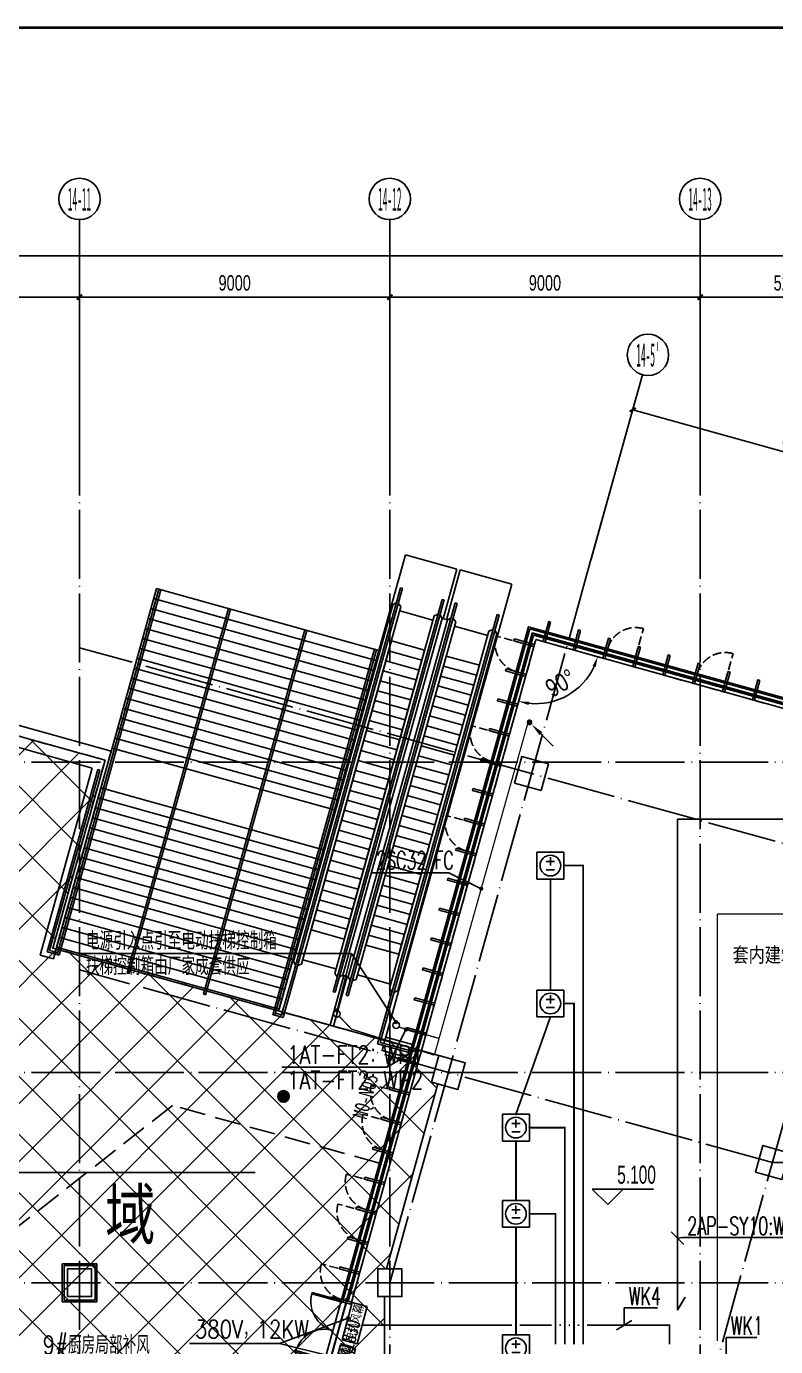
# Model space of a CAD drawing. Extents: x -233336 to 840473, y -28113 to 330904.
# Drawn here: x 84859 to 106590, y 112949 to 151238 of the extents above; entities that cross this region are included whole.
import ezdxf
from ezdxf.enums import TextEntityAlignment as Align
from ezdxf.xclip import XClip

# ---------------------------------------------------------------- set-up
doc = ezdxf.new("R2010")
doc.units = 0
doc.header["$LTSCALE"] = 1000
doc.header["$XCLIPFRAME"] = 2
for name, pattern in [('104-14# 核心筒$0$DOTE', [2.42, 2, -0.2, 0.02, -0.2]), ('14#楼幕墙$0$DASH', [0.35, 0.25, -0.1]), ('DASH', [0.35, 0.25, -0.1]), ('X-104 14#平面$0$$0$DASH', [0.35, 0.25, -0.1]), ('X-104 14#平面$0$109 3#平面$0$DASH', [0.35, 0.25, -0.1]), ('X-104 14#平面$0$DOTE', [2.42, 2, -0.2, 0.02, -0.2])]:
    doc.linetypes.add(name, pattern=pattern)
doc.layers.get('0').update_dxf_attribs({"linetype": 'CONTINUOUS'})
doc.layers.get('Defpoints').update_dxf_attribs({"linetype": 'CONTINUOUS'})
for name, color, linetype in [('104-14# 核心筒$0$01-标注_轴线坐标', 8, 'CONTINUOUS'), ('104-14# 核心筒$0$A_AXIS-轴线', 8, '104-14# 核心筒$0$DOTE'), ('104-14# 核心筒$0$A_STR-砼柱', 8, 'CONTINUOUS'), ('104-14# 核心筒$0$AXIS_TEXT', 7, 'CONTINUOUS'), ('14#楼幕墙$0$02-TEXT_门窗', 9, 'CONTINUOUS'), ('14#楼幕墙$0$A-C_玻璃幕墙', 8, 'CONTINUOUS'), ('14#楼幕墙$0$A-C_窗', 8, 'CONTINUOUS'), ('14#楼幕墙$0$A-C_门', 8, 'CONTINUOUS'), ('AXIS_TEXT', 7, 'CONTINUOUS'), ('CABLETRAY_DIM', 80, 'CONTINUOUS'), ('DIM-动力', 80, 'CONTINUOUS'), ('DIM-插座', 80, 'CONTINUOUS'), ('EQUIP-动力', 80, 'CONTINUOUS'), ('LWIRE', 80, 'CONTINUOUS'), ('WIRE-动力', 50, 'CONTINUOUS'), ('WIRE-动力控制', 160, 'DASH'), ('WIRE-插座', 160, 'CONTINUOUS'), ('X-104 14#平面$0$01-标注_尺寸', 8, 'CONTINUOUS'), ('X-104 14#平面$0$01-标注_标高', 8, 'CONTINUOUS'), ('X-104 14#平面$0$02-TEXT_标注', 9, 'CONTINUOUS'), ('X-104 14#平面$0$02-TEXT_门窗', 9, 'CONTINUOUS'), ('X-104 14#平面$0$A-C_玻璃幕墙', 8, 'CONTINUOUS'), ('X-104 14#平面$0$A-C_门', 8, 'CONTINUOUS'), ('X-104 14#平面$0$A-E_栏杆', 8, 'CONTINUOUS'), ('X-104 14#平面$0$A-E_楼梯', 8, 'CONTINUOUS'), ('X-104 14#平面$0$A-E_电梯', 8, 'CONTINUOUS'), ('X-104 14#平面$0$A-O_分水线', 8, 'CONTINUOUS'), ('X-104 14#平面$0$A-O_屋面', 8, 'CONTINUOUS'), ('X-104 14#平面$0$A-SUR_吊顶', 8, 'CONTINUOUS'), ('X-104 14#平面$0$A-TECH_结构', 8, 'CONTINUOUS'), ('X-104 14#平面$0$A_AXIS-轴线', 8, 'X-104 14#平面$0$DOTE'), ('内审意见修改', 2, 'CONTINUOUS')]:
    doc.layers.add(name, color=color, linetype=linetype)
doc.layers.add('X-104 14#平面$0$000套内', color=8, linetype='CONTINUOUS', lineweight=30)
doc.layers.add('X-104 14#平面$0$04-不打印_辅助线', color=8, linetype='CONTINUOUS', plot=False)
doc.layers.add('X-104 14#平面$0$降板', color=8, linetype='CONTINUOUS', plot=False)
doc.styles.add('104-14# 核心筒$0$_TCH_AXIS', font='STXIHEI.TTF', dxfattribs={"width": 0.8})
doc.styles.add('104-14# 核心筒$0$_TCH_DIM_T3', font='ros.shx', dxfattribs={"width": 0.705882, "bigfont": 'jd.shx'})
doc.styles.add('14#楼幕墙$0$_TCH_WINDOW', font='STXIHEI.TTF', dxfattribs={"width": 0.75})
doc.styles.add('_TEL_DIM', font='ROMANS2', dxfattribs={"width": 0.8, "height": 3.5, "bigfont": 'HZDF2'})
doc.styles.add('COMPLEX', font='COMPLEX')
doc.styles.get("Standard").update_dxf_attribs({"font": 'GBENOR', "bigfont": 'GBCBIG'})
doc.styles.add('X-104 14#平面$0$_TCH_DIM', font='ros.shx', dxfattribs={"width": 0.8, "bigfont": 'jd.shx'})
doc.styles.add('X-104 14#平面$0$_TCH_DIM_T3', font='ros.shx', dxfattribs={"width": 0.8, "bigfont": 'jd.shx'})
doc.styles.add('X-104 14#平面$0$_TCH_WINDOW', font='STXIHEI.TTF', dxfattribs={"width": 0.75, "height": 3.5})
doc.styles.add('X-104 14#平面$0$Standard', font='STXIHEI.TTF', dxfattribs={"width": 0.8})
doc.dimstyles.new('104-14# 核心筒$0$_TCH_ARCH&&150', dxfattribs={"dimtxt": 446.25, "dimasz": 150, "dimexe": 375, "dimexo": 450, "dimgap": 189.375, "dimtad": 1, "dimdec": 0, "dimzin": 0, "dimdsep": 46, "dimtxsty": '104-14# 核心筒$0$_TCH_DIM_T3', "dimblk": '104-14# 核心筒$0$_ArchTick', "dimcen": 0.09, "dimclrt": 7, "dimazin": 2, "dimtfac": 1, "dimtdec": 0, "dimtix": 1, "dimtmove": 2, "dimatfit": 3, "dimfxl": 0, "dimtolj": 1, "dimtzin": 0, "dimarcsym": 0})
doc.dimstyles.new('X-104 14#平面$0$_TCH_ARROW&&150', dxfattribs={"dimtxt": 525, "dimasz": 300, "dimexe": 375, "dimexo": 450, "dimgap": 150, "dimtad": 1, "dimdec": 0, "dimzin": 0, "dimdsep": 46, "dimtxsty": 'X-104 14#平面$0$_TCH_DIM_T3', "dimcen": 0.09, "dimclrt": 7, "dimazin": 2, "dimtfac": 1, "dimtdec": 0, "dimtix": 1, "dimtmove": 2, "dimatfit": 3, "dimfxl": 0, "dimtolj": 1, "dimtzin": 0, "dimarcsym": 0})

# ---------------------------------------------------------------- blocks, each defined once
blk = doc.blocks.new('$equip$00001816')
for p, q in [((0.75, 0.6), (-0.75, 0.6)), ((-0.75, 0.6), (-0.75, 0)), ((0.75, 0), (0.75, 0.6)), ((-0.75, 0), (0.75, 0))]:
    blk.add_line(p, q)
for p in [(0, 0.6), (-0.75, 0.3), (0, 0), (0.75, 0.3)]:
    blk.add_point(p)
at = {"color": 7, "style": '_TEL_DIM'}
blk.add_attdef('$TEXT$', text='', height=0.4, dxfattribs=at).set_placement((0, 0.3), align=Align.MIDDLE_CENTER)
at = {"color": 7, "style": '_TEL_DIM', "flags": 1}
blk.add_attdef('A', text='', height=0.00002, dxfattribs=at).set_placement((0, 0), align=Align.MIDDLE_CENTER)
blk = doc.blocks.new('图框-A1+1-4')
at = {"const_width": 0.5}
blk.add_lwpolyline([(976, 584), (25, 584), (25, 10), (976, 10)], close=True, dxfattribs=at)
blk = doc.blocks.new('14#楼幕墙$0$A$C103B1A8E')
blk.add_lwpolyline([(0, 0), (60, 0), (60, 600), (0, 600)], close=True)
blk = doc.blocks.new('14#楼幕墙$0$A$C09283E46')
for p, rotation in [((61486, 43427), 161.95189736491), ((60418, 42987), 251.9518973648937), ((62342, 43149), 161.95189736491), ((63198, 42870), 161.95189736491), ((64053, 42591), 161.95189736491), ((60139, 42131), 251.9518973648937), ((64909, 42312), 161.95189736491), ((65765, 42033), 161.95189736491), ((66621, 41754), 161.95189736491), ((67476, 41476), 161.95189736491), ((59860, 41275), 251.9518973648937), ((59581, 40420), 251.9518973648937), ((59302, 39564), 251.9518973648937), ((59024, 38708), 251.9518973648937), ((58745, 37853), 251.9518973648937), ((58466, 36997), 251.9518973648937), ((58187, 36141), 251.9518973648937), ((57908, 35285), 251.9518973648937), ((57629, 34430), 251.9518973648937), ((57351, 33574), 251.9518973648937), ((57072, 32718), 251.9518973648937), ((56793, 31862), 251.9518973648937), ((56514, 31007), 251.9518973648937), ((56235, 30151), 251.9518973648937), ((55956, 29295), 251.9518973648937), ((55678, 28440), 251.9518973648937), ((55399, 27584), 251.9518973648937), ((55120, 26728), 251.9518973648937), ((54841, 25872), 251.9518973648937), ((54562, 25017), 251.9518973648937), ((54283, 24161), 251.9518973648937)]:
    blk.add_blockref('14#楼幕墙$0$A$C103B1A8E', p, dxfattribs=dict(rotation=rotation))
blk = doc.blocks.new('14#楼幕墙$0$A$C2CD63A88')
at = {"linetype": '14#楼幕墙$0$DASH'}
blk.add_lwpolyline([(0, 670), (0, -170)], dxfattribs=at)
blk.add_arc((0, 670), 840, 270, 0, dxfattribs=at)
blk = doc.blocks.new('14#楼幕墙$0$$DorLib2D$00000002')
for p, q in [((-0.5, 0), (-0.5, 0.4875)), ((-0.475, 0.4875), (-0.5, 0.4875)), ((-0.475, 0), (-0.475, 0.4875)), ((0.475, 0), (0.475, 0.4875)), ((0.475, 0.4875), (0.5, 0.4875)), ((0.5, 0), (0.5, 0.4875)), ((-0.5, 0), (-0.475, 0)), ((0.5, 0), (0.475, 0))]:
    blk.add_line(p, q)
at = {"lineweight": 13}
for centre, start, end in [((-0.4875, 0), 0, 88.53072), ((0.4875, 0), 91.46928, 180)]:
    blk.add_arc(centre, 0.4875, start, end, dxfattribs=at)
blk = doc.blocks.new('14#楼幕墙')
at = {"layer": '14#楼幕墙$0$A-C_玻璃幕墙'}
for p, q in [((99427, 133825), (92631, 109400)), ((99462, 133763), (94047, 114303)), ((120742, 127895), (99427, 133825)), ((120687, 127858), (99462, 133763)), ((99566, 133579), (94192, 114262)), ((99636, 133456), (94288, 114236)), ((120524, 127748), (99566, 133579)), ((120415, 127674), (99636, 133456))]:
    blk.add_line(p, q, dxfattribs=at)
at = {"layer": '14#楼幕墙$0$A-C_玻璃幕墙', "rotation": 2.499999999999448}
blk.add_blockref('14#楼幕墙$0$A$C09283E46', (40532, 87891), dxfattribs=at)
at = {"layer": '14#楼幕墙$0$A-C_窗'}
for p, rotation in [((102708, 133608), 164.4518973650737), ((98649, 133512), 254.4518973650889), ((105309, 132884), 164.4518973650737), ((97926, 130911), 254.4518973650889), ((97202, 128310), 254.4518973650889), ((95031, 120506), 254.4518973650889), ((94789, 119639), 254.4518973650889), ((94302, 117906), 254.4518973650889), ((94061, 117039), 254.4518973650889), ((93579, 115305), 254.4518973650889)]:
    blk.add_blockref('14#楼幕墙$0$A$C2CD63A88', p, dxfattribs=dict(at, rotation=rotation))
at = {"layer": '14#楼幕墙$0$A-C_门'}
ref = blk.add_blockref('14#楼幕墙$0$$DorLib2D$00000002', (93750, 113420), dxfattribs=dict(at, xscale=-1800, yscale=1800, zscale=100, rotation=74.45189736486257))
ref.add_attrib('A', 'WM1830', (94217, 112394), dxfattribs={"layer": '14#楼幕墙$0$02-TEXT_门窗', "height": 428.1, "rotation": 74.4519, "style": '14#楼幕墙$0$_TCH_WINDOW', "width": 0.75})
blk = doc.blocks.new('_FZHK')
blk.add_lwpolyline([(-0.5, -0.5), (0.5, -0.5), (0.5, 0.5), (-0.5, 0.5)], close=True)
blk = doc.blocks.new('_AXISO')
blk.add_circle((0, 0), 0.5)
at = {"layer": 'AXIS_TEXT', "style": 'COMPLEX', "width": 1.041667}
blk.add_attdef('A', text='', height=0.56, dxfattribs=at).set_placement((-0.25, -0.28), (0.25, -0.28), align=Align.FIT)
blk = doc.blocks.new('104-14# 核心筒$0$_ArchTick')
at = {"color": 0, "linetype": 'ByBlock', "const_width": 0.4}
blk.add_lwpolyline([(-0.5, -0.5), (0.5, 0.5)], dxfattribs=at)
blk = doc.blocks.new('*D325')
at = {"layer": '104-14# 核心筒$0$01-标注_轴线坐标', "color": 0, "lineweight": -2}
for p, q in [((-6010, 140084), (-6010, 144959)), ((120742, 140084), (120742, 144959)), ((-6010, 144584), (120742, 144584))]:
    blk.add_line(p, q, dxfattribs=at)
at = {"layer": 'Defpoints', "color": 0}
for p in [(120742, 144584), (-6010, 139634), (120742, 139634)]:
    blk.add_point(p, dxfattribs=at)
at = {"layer": '104-14# 核心筒$0$01-标注_轴线坐标', "color": 0, "lineweight": -2, "xscale": 150, "yscale": 150, "zscale": 150, "rotation": 180}
blk.add_blockref('104-14# 核心筒$0$_ArchTick', (-6010, 144584), dxfattribs=at)
at = {"layer": '104-14# 核心筒$0$01-标注_轴线坐标', "color": 0, "lineweight": -2, "xscale": 150, "yscale": 150, "zscale": 150}
blk.add_blockref('104-14# 核心筒$0$_ArchTick', (120742, 144584), dxfattribs=at)
at = {"layer": '104-14# 核心筒$0$01-标注_轴线坐标', "color": 7, "insert": (57366, 144996), "char_height": 446.2, "attachment_point": 5, "style": '104-14# 核心筒$0$_TCH_DIM_T3'}
blk.add_mtext('\\A1;126752', dxfattribs=at)
blk = doc.blocks.new('*D336')
at = {"layer": '104-14# 核心筒$0$01-标注_轴线坐标', "color": 0, "lineweight": -2}
for p, q in [((77400, 140084), (77400, 143759)), ((86400, 140084), (86400, 143759)), ((77400, 143384), (86400, 143384))]:
    blk.add_line(p, q, dxfattribs=at)
at = {"layer": 'Defpoints', "color": 0}
for p in [(86400, 143384), (77400, 139634), (86400, 139634)]:
    blk.add_point(p, dxfattribs=at)
at = {"layer": '104-14# 核心筒$0$01-标注_轴线坐标', "color": 0, "lineweight": -2, "xscale": 150, "yscale": 150, "zscale": 150, "rotation": 180}
blk.add_blockref('104-14# 核心筒$0$_ArchTick', (77400, 143384), dxfattribs=at)
at = {"layer": '104-14# 核心筒$0$01-标注_轴线坐标', "color": 0, "lineweight": -2, "xscale": 150, "yscale": 150, "zscale": 150}
blk.add_blockref('104-14# 核心筒$0$_ArchTick', (86400, 143384), dxfattribs=at)
at = {"layer": '104-14# 核心筒$0$01-标注_轴线坐标', "color": 7, "insert": (81900, 143796), "char_height": 446.2, "attachment_point": 5, "style": '104-14# 核心筒$0$_TCH_DIM_T3'}
blk.add_mtext('\\A1;9000', dxfattribs=at)
blk = doc.blocks.new('*D337')
at = {"layer": '104-14# 核心筒$0$01-标注_轴线坐标', "color": 0, "lineweight": -2}
for p, q in [((86400, 140084), (86400, 143759)), ((95400, 140084), (95400, 143759)), ((86400, 143384), (95400, 143384))]:
    blk.add_line(p, q, dxfattribs=at)
at = {"layer": 'Defpoints', "color": 0}
for p in [(95400, 143384), (86400, 139634), (95400, 139634)]:
    blk.add_point(p, dxfattribs=at)
at = {"layer": '104-14# 核心筒$0$01-标注_轴线坐标', "color": 0, "lineweight": -2, "xscale": 150, "yscale": 150, "zscale": 150, "rotation": 180}
blk.add_blockref('104-14# 核心筒$0$_ArchTick', (86400, 143384), dxfattribs=at)
at = {"layer": '104-14# 核心筒$0$01-标注_轴线坐标', "color": 0, "lineweight": -2, "xscale": 150, "yscale": 150, "zscale": 150}
blk.add_blockref('104-14# 核心筒$0$_ArchTick', (95400, 143384), dxfattribs=at)
at = {"layer": '104-14# 核心筒$0$01-标注_轴线坐标', "color": 7, "insert": (90900, 143796), "char_height": 446.2, "attachment_point": 5, "style": '104-14# 核心筒$0$_TCH_DIM_T3'}
blk.add_mtext('\\A1;9000', dxfattribs=at)
blk = doc.blocks.new('*D338')
at = {"layer": '104-14# 核心筒$0$01-标注_轴线坐标', "color": 0, "lineweight": -2}
for p, q in [((95400, 140084), (95400, 143759)), ((104400, 140084), (104400, 143759)), ((95400, 143384), (104400, 143384))]:
    blk.add_line(p, q, dxfattribs=at)
at = {"layer": 'Defpoints', "color": 0}
for p in [(104400, 143384), (95400, 139634), (104400, 139634)]:
    blk.add_point(p, dxfattribs=at)
at = {"layer": '104-14# 核心筒$0$01-标注_轴线坐标', "color": 0, "lineweight": -2, "xscale": 150, "yscale": 150, "zscale": 150, "rotation": 180}
blk.add_blockref('104-14# 核心筒$0$_ArchTick', (95400, 143384), dxfattribs=at)
at = {"layer": '104-14# 核心筒$0$01-标注_轴线坐标', "color": 0, "lineweight": -2, "xscale": 150, "yscale": 150, "zscale": 150}
blk.add_blockref('104-14# 核心筒$0$_ArchTick', (104400, 143384), dxfattribs=at)
at = {"layer": '104-14# 核心筒$0$01-标注_轴线坐标', "color": 7, "insert": (99900, 143796), "char_height": 446.2, "attachment_point": 5, "style": '104-14# 核心筒$0$_TCH_DIM_T3'}
blk.add_mtext('\\A1;9000', dxfattribs=at)
blk = doc.blocks.new('*D339')
at = {"layer": '104-14# 核心筒$0$01-标注_轴线坐标', "color": 0, "lineweight": -2}
for p, q in [((104400, 140084), (104400, 143759)), ((109600, 140084), (109600, 143759)), ((104400, 143384), (109600, 143384))]:
    blk.add_line(p, q, dxfattribs=at)
at = {"layer": 'Defpoints', "color": 0}
for p in [(109600, 143384), (104400, 139634), (109600, 139634)]:
    blk.add_point(p, dxfattribs=at)
at = {"layer": '104-14# 核心筒$0$01-标注_轴线坐标', "color": 0, "lineweight": -2, "xscale": 150, "yscale": 150, "zscale": 150, "rotation": 180}
blk.add_blockref('104-14# 核心筒$0$_ArchTick', (104400, 143384), dxfattribs=at)
at = {"layer": '104-14# 核心筒$0$01-标注_轴线坐标', "color": 0, "lineweight": -2, "xscale": 150, "yscale": 150, "zscale": 150}
blk.add_blockref('104-14# 核心筒$0$_ArchTick', (109600, 143384), dxfattribs=at)
at = {"layer": '104-14# 核心筒$0$01-标注_轴线坐标', "color": 7, "insert": (107000, 143796), "char_height": 446.2, "attachment_point": 5, "style": '104-14# 核心筒$0$_TCH_DIM_T3'}
blk.add_mtext('\\A1;5200', dxfattribs=at)
blk = doc.blocks.new('*D363')
at = {"layer": '104-14# 核心筒$0$01-标注_轴线坐标', "color": 0, "lineweight": -2}
for p, q in [((101239, 135785), (102545, 140481)), ((102445, 140120), (111844, 137505)), ((110638, 133169), (111944, 137866))]:
    blk.add_line(p, q, dxfattribs=at)
at = {"layer": 'Defpoints', "color": 0}
for p in [(111844, 137505), (101118, 135351), (110517, 132736)]:
    blk.add_point(p, dxfattribs=at)
at = {"layer": '104-14# 核心筒$0$01-标注_轴线坐标', "color": 0, "lineweight": -2, "xscale": 150, "yscale": 150, "zscale": 150}
for p, rotation in [((102445, 140120), 164.451897364515), ((111844, 137505), 344.451897364515)]:
    blk.add_blockref('104-14# 核心筒$0$_ArchTick', p, dxfattribs=dict(at, rotation=rotation))
at = {"layer": '104-14# 核心筒$0$01-标注_轴线坐标', "color": 7, "insert": (107255, 139210), "char_height": 446.2, "attachment_point": 5, "rotation": 344.4519, "style": '104-14# 核心筒$0$_TCH_DIM_T3'}
blk.add_mtext('\\A1;9756', dxfattribs=at)
blk = doc.blocks.new('X-104 14#平面$0$ydl')
h = blk.add_hatch()
h.set_pattern_fill('ANSI31', color=8, scale=30, angle=45)
h.set_pattern_definition([(90, (0, 0), (-47.625, 1e-14), [])])
edge = h.paths.add_edge_path()
edge.add_arc((0, 0), 138, 0, 360)
for radius in [168, 138]:
    blk.add_circle((0, 0), radius)
at = {"layer": 'X-104 14#平面$0$04-不打印_辅助线'}
for p, q in [((-168, 0), (168, 0)), ((0, 168), (0, -168))]:
    blk.add_line(p, q, dxfattribs=at)
blk = doc.blocks.new('X-104 14#平面$0$d3d3d3')
blk.add_circle((-23584, 31106), 50)
at = {"layer": 'X-104 14#平面$0$A-O_分水线'}
blk.add_blockref('X-104 14#平面$0$ydl', (-23584, 31106), dxfattribs=at)
blk = doc.blocks.new('X-104 14#平面$0$$DorLib2D$00000002')
for p, q in [((-0.5, 0), (-0.5, 0.4875)), ((-0.475, 0.4875), (-0.5, 0.4875)), ((-0.475, 0), (-0.475, 0.4875)), ((0.475, 0), (0.475, 0.4875)), ((0.475, 0.4875), (0.5, 0.4875)), ((0.5, 0), (0.5, 0.4875)), ((-0.5, 0), (-0.475, 0)), ((0.5, 0), (0.475, 0))]:
    blk.add_line(p, q)
at = {"lineweight": 13}
for centre, start, end in [((-0.4875, 0), 0, 88.53072), ((0.4875, 0), 91.46928, 180)]:
    blk.add_arc(centre, 0.4875, start, end, dxfattribs=at)
blk = doc.blocks.new('*D212')
at = {"layer": 'Defpoints', "color": 0}
for p in [(99636, 133456), (100206, 133297), (99477, 132885), (100100, 131652)]:
    blk.add_point(p, dxfattribs=at)
at = {"layer": 'X-104 14#平面$0$01-标注_尺寸', "color": 0, "lineweight": -2}
for p, q in [((100640, 133176), (101791, 132856)), ((99356, 132451), (99036, 131300))]:
    blk.add_line(p, q, dxfattribs=at)
blk.add_arc((99636, 133456), 1862, 263.6908, 335.213, dxfattribs=at)
at = {"layer": 'X-104 14#平面$0$01-标注_尺寸', "color": 0}
for points in [[(101280, 132692), (101373, 132658), (101430, 132956)], [(99421, 131555), (99440, 131653), (99136, 131661)]]:
    blk.add_solid(points, dxfattribs=at)
at = {"layer": 'X-104 14#平面$0$01-标注_尺寸', "color": 7, "insert": (100348, 132193), "char_height": 525, "attachment_point": 5, "rotation": 29.4519, "style": 'X-104 14#平面$0$_TCH_DIM_T3'}
blk.add_mtext('\\A1;90%%d', dxfattribs=at)
blk = doc.blocks.new('$equip$00001344')
for p, q in [((0.65, 0.65), (-0.65, 0.65)), ((-0.65, 0.65), (-0.65, -0.65)), ((0.65, -0.65), (0.65, 0.65)), ((-0.2, 0.2), (0.2, 0.2)), ((0, 0), (0, 0.4)), ((-0.2, -0.2), (0.2, -0.2)), ((-0.65, -0.65), (0.65, -0.65))]:
    blk.add_line(p, q)
blk.add_circle((0, 0), 0.5)
for p in [(0, 0.65), (-0.65, 0), (0.65, 0), (0, -0.65)]:
    blk.add_point(p)
at = {"flags": 9}
blk.add_attdef('A', (0, 0), '', height=0.00002, dxfattribs=at)
blk = doc.blocks.new('$TelecSys$00000081')
for p, q in [((0.104, 0.104), (0.104, 0.104)), ((-1.15, -1.15), (-0.55, -0.55)), ((-0.104, -0.104), (-0.104, -0.104))]:
    blk.add_line(p, q)
at = {"const_width": 0.142}
blk.add_lwpolyline([(0.071, 0, 1), (-0.071, 0, 1)], format="xyb", close=True, dxfattribs=at)
blk.add_solid([(-0.62, -0.48), (-0.48, -0.62), (-0.1, -0.1)])
at = {"width": 0.8, "flags": 9}
blk.add_attdef('A', (0, 0), '', height=0.00002, rotation=180, dxfattribs=at)
blk = doc.blocks.new('104-14# 核心筒')
at = {"layer": '104-14# 核心筒$0$01-标注_轴线坐标'}
for p, q in [((86400, 139633.6), (86400, 145633.6)), ((95400, 139633.6), (95400, 145633.6)), ((104400, 139633.6), (104400, 145633.6)), ((101118.5, 135353.2), (102726.8, 141133.7))]:
    blk.add_line(p, q, dxfattribs=at)
blk.add_circle((102887.6, 141711.7), 600, dxfattribs=at)
at = {"layer": '104-14# 核心筒$0$A_AXIS-轴线'}
for p, q in [((86400, 139633.6), (86400, 80554.9)), ((95400, 139633.6), (95400, 80554.9)), ((104400, 139633.6), (104400, 80554.9)), ((95400, 114800), (101117.9, 135351.1)), ((115900, 125010.4), (86400, 133218.1)), ((104400, 110750), (110517.1, 132736)), ((-9370.1, 129900), (120259.9, 129900)), ((106496.4, 118284.9), (86400, 123876.3)), ((-9370.1, 120900), (120259.9, 120900)), ((106496.4, 118284.9), (120259.9, 118284.9)), ((-9370.1, 114800), (120259.9, 114800))]:
    blk.add_line(p, q, dxfattribs=at)
at = {"layer": '104-14# 核心筒$0$01-标注_轴线坐标'}
ref = blk.add_blockref('_AXISO', (86400, 146233.6), dxfattribs=dict(at, xscale=1200, yscale=1200, zscale=1200))
ref.add_attrib('A', '14-11', dxfattribs={"layer": '104-14# 核心筒$0$AXIS_TEXT', "height": 678.82, "style": '104-14# 核心筒$0$_TCH_AXIS', "width": 0.366464}).set_placement((86060.6, 145894.2), (86739.4, 145894.2), align=Align.FIT)
ref = blk.add_blockref('_AXISO', (95400, 146233.6), dxfattribs=dict(at, xscale=1200, yscale=1200, zscale=1200))
ref.add_attrib('A', '14-12', dxfattribs={"layer": '104-14# 核心筒$0$AXIS_TEXT', "height": 678.82, "style": '104-14# 核心筒$0$_TCH_AXIS', "width": 0.366464}).set_placement((95060.6, 145894.2), (95739.4, 145894.2), align=Align.FIT)
ref = blk.add_blockref('_AXISO', (104400, 146233.6), dxfattribs=dict(at, xscale=1200, yscale=1200, zscale=1200))
ref.add_attrib('A', '14-13', dxfattribs={"layer": '104-14# 核心筒$0$AXIS_TEXT', "height": 678.82, "style": '104-14# 核心筒$0$_TCH_AXIS', "width": 0.366464}).set_placement((104060.6, 145894.2), (104739.4, 145894.2), align=Align.FIT)
at = {"layer": '104-14# 核心筒$0$A_STR-砼柱', "xscale": 799.9999999999911, "yscale": 799.9999999999911, "zscale": 799.9999999999911, "rotation": 344.4518973650904}
for p in [(99509.6, 129570.7), (97097.2, 120900), (106496.4, 118284.9)]:
    blk.add_blockref('_FZHK', p, dxfattribs=at)
at = {"layer": '104-14# 核心筒$0$A_STR-砼柱', "xscale": 700, "yscale": 800, "zscale": 800}
for p in [(86400, 114800), (95400, 114800)]:
    blk.add_blockref('_FZHK', p, dxfattribs=at)
at = {"layer": '104-14# 核心筒$0$01-标注_轴线坐标', "color": 7, "style": '104-14# 核心筒$0$_TCH_AXIS', "width": 0.425981}
blk.add_text("14-5'", height=678.82, dxfattribs=at).set_placement((102548.2, 141372.3), (103227, 141372.3), align=Align.FIT)
at = {"layer": '104-14# 核心筒$0$01-标注_轴线坐标'}
for p1, p2, distance, text, picture, middle in [((-6009.8, 139633.6), (120741.8, 139633.6), 4950, '126752', '*D325', (57366, 144996.1)), ((77400, 139633.6), (86400, 139633.6), 3750, '9000', '*D336', (81900, 143796.1)), ((86400, 139633.6), (95400, 139633.6), 3750, '9000', '*D337', (90900, 143796.1)), ((95400, 139633.6), (104400, 139633.6), 3750, '9000', '*D338', (99900, 143796.1)), ((104400, 139633.6), (109600, 139633.6), 3750, '5200', '*D339', (107000, 143796.1)), ((101117.9, 135351.1), (110517.1, 132736), 4950, '9756', '*D363', (107254.9, 139209.8))]:
    dim = blk.add_aligned_dim(p1=p1, p2=p2, distance=distance, text=text, dimstyle='104-14# 核心筒$0$_TCH_ARCH&&150', dxfattribs=at)
    dim.commit()
    dim.dimension.update_dxf_attribs({"geometry": picture, "text_midpoint": middle})
blk = doc.blocks.new('X-104 14#平面')
at = {"layer": 'X-104 14#平面$0$降板'}
h = blk.add_hatch(dxfattribs=at)
h.set_pattern_fill('ANSI37', color=256, scale=750)
h.set_pattern_definition([(45, (0, 0), (-841.899, 841.899), []), (135, (0, 0), (-841.899, -841.899), [])])
h.paths.add_polyline_path([(95250, 109400), (95250, 114400), (95050, 114400), (95050, 115200), (95303.7, 115200), (96797.3, 120568.3), (96604.6, 120621.9), (96819.1, 121392.6), (85624.2, 124507.3), (87140.3, 129956.4), (83582.3, 130946.3), (66456.4, 115400), (609.3, 115400), (8.3, 112572.3), (4215, 111678.1), (1409.8, 98484.1), (6940.3, 97308.6), (8660.2, 105400), (8599.7, 105400), (8599.7, 106200), (14200, 106200), (14200, 110600), (86750, 110600), (86750, 109400)])
at = {"layer": 'X-104 14#平面$0$000套内'}
blk.add_lwpolyline([(115950, 101100), (117513.1, 101081.9), (120578.2, 127784.4), (99531.2, 133640.3), (92084.5, 106875.7), (95700, 103260.2), (95700, 110500), (98900, 110500), (98900, 110500), (110900, 110500), (110900, 111900), (115950, 111900)], close=True, dxfattribs=at)
at = {"layer": 'X-104 14#平面$0$01-标注_标高'}
for p, q in [((101720.4, 117066), (101270.4, 117516)), ((101270.4, 117516), (103047.1, 117516)), ((101720.4, 117066), (102170.4, 117516))]:
    blk.add_line(p, q, dxfattribs=at)
at = {"layer": 'X-104 14#平面$0$04-不打印_辅助线'}
blk.add_lwpolyline([(95250, 109400), (95250, 114400), (95050, 114400), (95050, 115200), (95303.7, 115200), (96797.3, 120568.3), (96604.6, 120621.9), (96819.1, 121392.6), (85624.2, 124507.3), (87140.3, 129956.4), (83582.3, 130946.3), (66456.4, 115400), (609.3, 115400), (8.3, 112572.3), (4215, 111678.1), (1409.8, 98484.1), (6940.3, 97308.6), (8660.2, 105400), (8599.7, 105400), (8599.7, 106200), (14200, 106200), (14200, 110600), (86750, 110600), (86750, 109400)], close=True, dxfattribs=at)
at = {"layer": 'X-104 14#平面$0$A-C_玻璃幕墙'}
for points in [[(109062.3, 84667.9), (119297.3, 99814.5), (117562.9, 100200.5), (120741.8, 127894.6), (99426.9, 133825), (92631.2, 109400), (86987.2, 109400), (86987.2, 110600), (8392.2, 110600), (5688.7, 97881.2), (-2733.6, 99671.4), (-6009.8, 84258.3), (40178.1, 86274.9), (39845.1, 84183.6), (83845.6, 86452.5)], [(85900, 115350), (86900, 115350), (86900, 114250), (85900, 114250)], [(85950, 115300), (86850, 115300), (86850, 114300), (85950, 114300)]]:
    blk.add_lwpolyline(points, close=True, dxfattribs=at)
at = {"layer": 'X-104 14#平面$0$A-E_栏杆'}
for p, q in [((88696.3, 134914.7), (85747.8, 124317.2)), ((88754.1, 134898.6), (85805.6, 124301.1)), ((88754.1, 134898.6), (88696.3, 134914.7)), ((90719.5, 134351.8), (87779, 123783.2)), ((90777.3, 134335.7), (87836.8, 123767.1)), ((90777.3, 134335.7), (90719.5, 134351.8)), ((92935.3, 133735.3), (89994.8, 123166.7)), ((92993.1, 133719.2), (90052.6, 123150.6)), ((92993.1, 133719.2), (92935.3, 133735.3)), ((92009.9, 122574.9), (94958.5, 133172.4)), ((92067.8, 122558.8), (95016.3, 133156.3)), ((94958.5, 133172.4), (95016.3, 133156.3)), ((85458.8, 124397.6), (86929.3, 129682.9)), ((85532.7, 124439.3), (86987.1, 129666.8)), ((86929.3, 129682.9), (86987.1, 129666.8)), ((85763.9, 124375), (85532.7, 124439.3)), ((85747.8, 124317.2), (85458.8, 124397.6)), ((85747.8, 124317.2), (85763.9, 124375)), ((85805.6, 124301.1), (85747.8, 124317.2)), ((87836.8, 123767.1), (87779, 123783.2)), ((92262.1, 122567), (92543.8, 123579.5)), ((92303.8, 122493.2), (92601.6, 123563.5)), ((92543.8, 123579.5), (92601.6, 123563.5)), ((90052.6, 123150.6), (89994.8, 123166.7)), ((92009.9, 122574.9), (92067.8, 122558.8)), ((92083.8, 122616.6), (92067.8, 122558.8)), ((92067.8, 122558.8), (92303.8, 122493.2)), ((92083.8, 122616.6), (92262.1, 122567)), ((95045.7, 121730.3), (95343.5, 122800.6)), ((95119.6, 121772), (95401.3, 122784.5)), ((95343.5, 122800.6), (95401.3, 122784.5)), ((96004.9, 121525.7), (95119.6, 121772)), ((95988.8, 121467.9), (95045.7, 121730.3)), ((95988.8, 121467.9), (96004.9, 121525.7))]:
    blk.add_line(p, q, dxfattribs=at)
at = {"layer": 'X-104 14#平面$0$A-E_楼梯'}
for p, q in [((95856.7, 135915.5), (92175.3, 122684)), ((97348, 135500.5), (95856.7, 135915.5)), ((97348, 135500.5), (96946.6, 134057.8)), ((97444.3, 135473.7), (97042.9, 134031)), ((98935.7, 135058.8), (97444.3, 135473.7)), ((92543.8, 123579.5), (95709.7, 134958.3)), ((95767.5, 134942.2), (92601.6, 123563.5)), ((95254.3, 121827.4), (98935.7, 135058.8)), ((95709.7, 134958.3), (95767.5, 134942.2)), ((92604.6, 124119), (95483.2, 134465)), ((92837.1, 124040.5), (95722.8, 134412.1)), ((93755.8, 123242.3), (96921.7, 134621.1)), ((96979.5, 134605), (93813.6, 123226.3)), ((94131.5, 123137.8), (97297.4, 134516.6)), ((97355.2, 134500.5), (94189.3, 123121.7)), ((95483.2, 134465), (95589.1, 134524.8)), ((95722.8, 134412.1), (95646.9, 134508.7)), ((96921.7, 134621.1), (96979.5, 134605)), ((97297.4, 134516.6), (97355.2, 134500.5)), ((96686.2, 134144), (93800.5, 123772.5)), ((96918.7, 134065.6), (94040.1, 123719.6)), ((94192.3, 123677.2), (97070.9, 134023.2)), ((95343.5, 122800.6), (98509.4, 134179.4)), ((98567.2, 134163.3), (95401.3, 122784.5)), ((96650.6, 134016.1), (95687.2, 134284.2)), ((96801.1, 134187.6), (96686.2, 134144)), ((96858.9, 134171.5), (96918.7, 134065.6)), ((97070.9, 134023.2), (96918.7, 134065.6)), ((97070.9, 134023.2), (97176.8, 134083)), ((97310.5, 133970.3), (97234.6, 134067)), ((98509.4, 134179.4), (98567.2, 134163.3)), ((94424.8, 123598.8), (97310.5, 133970.3)), ((98273.9, 133702.3), (95388.2, 123330.7)), ((98238.3, 133574.4), (97274.9, 133842.4)), ((98388.8, 133745.8), (98273.9, 133702.3)), ((98446.6, 133729.8), (98506.4, 133623.9)), ((95446, 133417.1), (93113.9, 125035.5)), ((96409.4, 133149.1), (95446, 133417.1)), ((95446, 133417.1), (96409.4, 133149.1)), ((98506.4, 133623.9), (95627.8, 123277.8)), ((96409.4, 133149.1), (94077.3, 124767.4)), ((97033.6, 132975.4), (94701.6, 124593.8)), ((96328.9, 132860.1), (95365.5, 133128.1)), ((97997.1, 132707.3), (97033.6, 132975.4)), ((97033.6, 132975.4), (97997.1, 132707.3)), ((96168.1, 132282), (95204.7, 132550.1)), ((96248.5, 132571), (95285.1, 132839.1)), ((97997.1, 132707.3), (95665, 124325.7)), ((97916.6, 132418.3), (96953.2, 132686.4)), ((96087.7, 131993), (95124.3, 132261)), ((97755.8, 131840.3), (96792.4, 132108.3)), ((97836.2, 132129.3), (96872.8, 132397.3)), ((96007.3, 131704), (95043.9, 131972)), ((97675.4, 131551.2), (96712, 131819.3)), ((95846.5, 131125.9), (94883.1, 131394)), ((95926.9, 131414.9), (94963.5, 131683)), ((97595, 131262.2), (96631.6, 131530.3)), ((95766, 130836.9), (94802.6, 131105)), ((97434.2, 130684.2), (96470.7, 130952.2)), ((97514.6, 130973.2), (96551.2, 131241.3)), ((95685.6, 130547.9), (94722.2, 130815.9)), ((97353.7, 130395.2), (96390.3, 130663.2)), ((95524.8, 129969.8), (94561.4, 130237.9)), ((95605.2, 130258.9), (94641.8, 130526.9)), ((97273.3, 130106.1), (96309.9, 130374.2)), ((95444.4, 129680.8), (94481, 129948.9)), ((97192.9, 129817.1), (96229.5, 130085.2)), ((95364, 129391.8), (94400.6, 129659.8)), ((97032.1, 129239.1), (96068.7, 129507.1)), ((97112.5, 129528.1), (96149.1, 129796.1)), ((95203.1, 128813.8), (94239.7, 129081.8)), ((95283.6, 129102.8), (94320.2, 129370.8)), ((96951.7, 128950.1), (95988.3, 129218.1)), ((95122.7, 128524.7), (94159.3, 128792.8)), ((96871.3, 128661), (95907.8, 128929.1)), ((95042.3, 128235.7), (94078.9, 128503.8)), ((96710.4, 128083), (95747, 128351)), ((96790.8, 128372), (95827.4, 128640.1)), ((94881.5, 127657.7), (93918.1, 127925.7)), ((94961.9, 127946.7), (93998.5, 128214.7)), ((96630, 127794), (95666.6, 128062)), ((94801.1, 127368.6), (93837.7, 127636.7)), ((96549.6, 127504.9), (95586.2, 127773)), ((94720.7, 127079.6), (93757.3, 127347.7)), ((96388.8, 126926.9), (95425.4, 127194.9)), ((96469.2, 127215.9), (95505.8, 127484)), ((94559.8, 126501.6), (93596.4, 126769.6)), ((94640.2, 126790.6), (93676.8, 127058.6)), ((96308.4, 126637.9), (95344.9, 126905.9)), ((94479.4, 126212.6), (93516, 126480.6)), ((96227.9, 126348.9), (95264.5, 126616.9)), ((94399, 125923.5), (93435.6, 126191.6)), ((96067.1, 125770.8), (95103.7, 126038.9)), ((96147.5, 126059.8), (95184.1, 126327.9)), ((94238.2, 125345.5), (93274.8, 125613.5)), ((94318.6, 125634.5), (93355.2, 125902.6)), ((95986.7, 125481.8), (95023.3, 125749.8)), ((94157.8, 125056.5), (93194.4, 125324.5)), ((95906.3, 125192.8), (94942.9, 125460.8)), ((94077.3, 124767.4), (93113.9, 125035.5)), ((93113.9, 125035.5), (94077.3, 124767.4)), ((95745.5, 124614.7), (94782, 124882.8)), ((95825.9, 124903.7), (94862.5, 125171.8)), ((95665, 124325.7), (94701.6, 124593.8)), ((94701.6, 124593.8), (95665, 124325.7)), ((92664.4, 124013.1), (92604.6, 124119)), ((93836.1, 123900.4), (92872.7, 124168.4)), ((92722.2, 123997), (92837.1, 124040.5)), ((94068, 123711.8), (93666.6, 122269.1)), ((94164.4, 123685), (93763, 122242.3)), ((93800.5, 123772.5), (93876.4, 123675.9)), ((94040.1, 123719.6), (93934.2, 123659.8)), ((94192.3, 123677.2), (94040.1, 123719.6)), ((94252.1, 123571.3), (94192.3, 123677.2)), ((95423.8, 123458.6), (94460.4, 123726.7)), ((92601.6, 123563.5), (92543.8, 123579.5)), ((94309.9, 123555.2), (94424.8, 123598.8)), ((95388.2, 123330.7), (95464.1, 123234.1)), ((93813.6, 123226.3), (93755.8, 123242.3)), ((94189.3, 123121.7), (94131.5, 123137.8)), ((95627.8, 123277.8), (95521.9, 123218)), ((92175.3, 122684), (93666.6, 122269.1)), ((95401.3, 122784.5), (95343.5, 122800.6)), ((93763, 122242.3), (95254.3, 121827.4))]:
    blk.add_line(p, q, dxfattribs=at)
at = {"layer": 'X-104 14#平面$0$A-E_电梯'}
for p, q in [((88628.9, 134933.5), (87342.3, 130309.1)), ((95083.8, 133137.5), (88628.9, 134933.5)), ((95003.3, 132848.5), (88548.5, 134644.4)), ((94842.5, 132270.5), (88387.7, 134066.4)), ((94922.9, 132559.5), (88468.1, 134355.4)), ((94762.1, 131981.4), (88307.2, 133777.4)), ((94681.7, 131692.4), (88226.8, 133488.4)), ((94520.9, 131114.4), (88066, 132910.3)), ((94601.3, 131403.4), (88146.4, 133199.3)), ((95083.8, 133137.5), (93797.1, 128513.2)), ((94440.4, 130825.4), (87985.6, 132621.3)), ((94360, 130536.3), (87905.2, 132332.3)), ((94199.2, 129958.3), (87744.3, 131754.2)), ((94279.6, 130247.3), (87824.8, 132043.2)), ((94118.8, 129669.3), (87663.9, 131465.2)), ((94038.4, 129380.2), (87583.5, 131176.2)), ((93877.5, 128802.2), (87422.7, 130598.1)), ((93958, 129091.2), (87503.1, 130887.2)), ((93797.1, 128513.2), (87342.3, 130309.1)), ((87020.6, 129153), (85734, 124528.7)), ((93475.5, 127357.1), (87020.6, 129153)), ((93395.1, 127068.1), (86940.2, 128864)), ((93234.2, 126490), (86779.4, 128286)), ((93314.6, 126779.1), (86859.8, 128575)), ((93153.8, 126201), (86699, 127996.9)), ((93073.4, 125912), (86618.5, 127707.9)), ((92912.6, 125333.9), (86457.7, 127129.9)), ((92993, 125623), (86538.1, 127418.9)), ((93475.5, 127357.1), (92188.8, 122732.7)), ((92832.2, 125044.9), (86377.3, 126840.9)), ((92751.7, 124755.9), (86296.9, 126551.8)), ((92590.9, 124177.9), (86136.1, 125973.8)), ((92671.3, 124466.9), (86216.5, 126262.8)), ((92510.5, 123888.8), (86055.6, 125684.8)), ((92430.1, 123599.8), (85975.2, 125395.7)), ((92349.7, 123310.8), (85894.8, 125106.7)), ((92188.8, 122732.7), (85734, 124528.7)), ((92269.3, 123021.8), (85814.4, 124817.7))]:
    blk.add_line(p, q, dxfattribs=at)
blk.add_lwpolyline([(93797.1, 128513.2), (87342.3, 130309.1), (87020.6, 129153), (93475.5, 127357.1)], close=True, dxfattribs=at)
at = {"layer": 'X-104 14#平面$0$A-O_分水线'}
blk.add_line((69796.7, 118000), (91494.8, 118000), dxfattribs=at)
at = {"layer": 'X-104 14#平面$0$A-O_屋面', "ltscale": 5}
for points in [[(388.1, 112184.9), (-347.3, 112341.2), (366.7, 115700), (66340.6, 115700), (83503.2, 131279.7), (87317.1, 130218.6), (85640.2, 124191.5)], [(86765.5, 129728.5), (83666.6, 130590.7), (66580, 115080), (868.7, 115080), (388.1, 112818.7), (517, 112791.3), (388.1, 112184.9)], [(86765.5, 129728.5), (85254.8, 124298.7)], [(85640.2, 124191.5), (85254.8, 124298.7)], [(96055.8, 121708.7), (95281.3, 121924.2), (95230.4, 121741.2)], [(95214.3, 121683.4), (95174.1, 121538.9), (95948.6, 121323.4)]]:
    blk.add_lwpolyline(points, dxfattribs=at)
at = {"layer": 'X-104 14#平面$0$A-SUR_吊顶', "linetype": 'X-104 14#平面$0$109 3#平面$0$DASH', "ltscale": 3}
blk.add_lwpolyline([(95099.4, 118271), (89096.5, 119941.2), (77166, 110600)], dxfattribs=at)
at = {"layer": 'X-104 14#平面$0$A-TECH_结构', "linetype": 'X-104 14#平面$0$$0$DASH'}
blk.add_lwpolyline([(120414.6, 127674.3), (99635.5, 133455.6), (96317.6, 121532.1), (85624.2, 124507.3), (87140.3, 129956.4), (83582.3, 130946.3), (66456.4, 115400), (609.3, 115400), (8.3, 112572.3), (4214.3, 111678.3), (1409.8, 98484.1), (-2502.5, 99315.7), (-5635.8, 84574.9), (40532.1, 86590.6), (40199.6, 84502.3), (83848.5, 86753.1), (108910.7, 84979.4), (118802, 99617.3), (117234.1, 99966.3)], close=True, dxfattribs=at)
at = {"layer": 'X-104 14#平面$0$A_AXIS-轴线'}
blk.add_line((95400, 114800.1), (100602.3, 133498), dxfattribs=at)
ref = blk.add_blockref('104-14# 核心筒', (0, 0))
XClip(ref).set_block_clipping_path([(-38664.3623821461, -25500), (139216.5485069363, 330900)])
for name, p in [('14#楼幕墙', (0, 0)), ('X-104 14#平面$0$d3d3d3', (115900, 89100))]:
    blk.add_blockref(name, p)
at = {"xscale": 150, "yscale": 150, "zscale": 150}
blk.add_blockref('图框-A1+1-4', (-18433.5, 63600), dxfattribs=at)
at = {"layer": 'X-104 14#平面$0$A-C_门', "xscale": 1800, "yscale": 1800, "zscale": 100, "rotation": 74.45189736508738}
blk.add_blockref('X-104 14#平面$0$$DorLib2D$00000002', (93749.7, 113420.1), dxfattribs=at)
at = {"layer": 'X-104 14#平面$0$01-标注_标高', "color": 7, "style": 'X-104 14#平面$0$_TCH_DIM', "width": 0.64}
blk.add_text('5.100', height=525, dxfattribs=at).set_placement((101994.1, 117673.5))
at = {"layer": 'X-104 14#平面$0$02-TEXT_标注', "style": 'X-104 14#平面$0$Standard', "width": 0.8}
blk.add_text('套内建筑面积509.82平方米', height=428.139, dxfattribs=at).set_placement((105340.2, 124094.2))
at = {"layer": 'X-104 14#平面$0$02-TEXT_门窗', "style": 'X-104 14#平面$0$_TCH_WINDOW', "width": 0.75}
blk.add_text('MQ-N05', height=428.14, rotation=74.4519, dxfattribs=at).set_placement((94723, 119519.5))
at = {"layer": 'X-104 14#平面$0$降板', "style": 'X-104 14#平面$0$_TCH_WINDOW', "width": 0.75}
blk.add_text('降    板    区    域', height=1427.129, dxfattribs=at).set_placement((74021.8, 116070))
at = {"layer": 'X-104 14#平面$0$01-标注_尺寸'}
dim = blk.add_angular_dim_3p(base=(100100.4, 131652), center=(99635.5, 133455.6), p1=(99476.7, 132884.8), p2=(100206.3, 133296.8), text='90%%d', dimstyle='X-104 14#平面$0$_TCH_ARROW&&150', dxfattribs=at)
dim.commit()
dim.dimension.update_dxf_attribs({"geometry": '*D212', "text_midpoint": (100348.5, 132193)})

msp = doc.modelspace()

# ---------------------------------------------------------------- linework, layer by layer
at = {"layer": 'CABLETRAY_DIM'}
for p, q in [((94289.8, 124352.9), (86425.8, 124352.9)), ((93868.4, 122700.9), (94289.8, 124352.9)), ((95578.7, 122359.5), (94289.8, 124352.9))]:
    msp.add_line(p, q, dxfattribs=at)
at = {"layer": 'CABLETRAY_DIM', "const_width": 60}
for points in [[(93861, 122671.8, 1), (93875.8, 122730, 1)], [(95595, 122334.3, 1), (95562.4, 122384.7, 1)]]:
    msp.add_lwpolyline(points, format="xyb", close=True, dxfattribs=at)
at = {"layer": 'DIM-动力'}
msp.add_line((103927.7, 115905.7), (103556.5, 116276.9), dxfattribs=at)
at = {"layer": 'DIM-动力', "color": 80}
for p, q in [((94188.5, 113773.9), (92198.1, 113035.8)), ((92198.1, 113035.8), (89592.2, 113035.8)), ((93872.3, 112625.6), (92198.1, 113035.8))]:
    msp.add_line(p, q, dxfattribs=at)
at = {"layer": 'DIM-动力'}
for points in [[(103742.1, 116091.3), (103897.5, 116112)], [(103897.5, 116112), (106848, 116112)]]:
    msp.add_lwpolyline(points, dxfattribs=at)
at = {"layer": 'DIM-动力', "color": 80, "const_width": 60}
msp.add_lwpolyline([(94216.6, 113784.3, 1), (94160.4, 113763.5, 1)], format="xyb", close=True, dxfattribs=at)
at = {"layer": 'DIM-插座', "color": 80}
msp.add_line((101974.9, 113430.5), (102420.7, 113707.9), dxfattribs=at)
for points in [[(102197.8, 113569.2), (102197.8, 114075.2)], [(102197.8, 114075.2), (103167.1, 114075.2)], [(105157.2, 112510), (105157.2, 113217.5)], [(105157.2, 113217.5), (106045.3, 113217.5)]]:
    msp.add_lwpolyline(points, dxfattribs=at)
at = {"layer": 'EQUIP-动力'}
for centre in [(93866.3, 122597.1), (95581.5, 122271.9)]:
    msp.add_circle(centre, 95.9, dxfattribs=at)
at = {"layer": 'WIRE-动力', "color": 50, "linetype": 'Continuous', "const_width": 37.5}
for points in [[(99410, 131054.2), (96692.8, 121402.8)], [(94289.7, 122154.6), (93932.6, 122527.8)], [(96692.8, 121402.8), (94289.7, 122154.6)], [(95659.6, 122216.3), (96829.1, 121887.1)]]:
    msp.add_lwpolyline(points, dxfattribs=at)
at = {"layer": 'WIRE-动力', "color": 50}
for points, const_width in [([(111855.3, 128247.8), (103742.1, 128247.8)], 52.5), ([(103742.1, 128247.8), (103742.1, 114004.5)], 52.5), ([(104900.7, 113112.5), (104900.7, 125494.6)], 37.5), ([(104900.7, 125494.6), (107725.8, 125494.6)], 37.5), ([(103742.1, 114004.5), (103968.3, 114388.3)], 52.5)]:
    msp.add_lwpolyline(points, dxfattribs=dict(at, const_width=const_width))
at = {"layer": 'WIRE-动力控制', "color": 160, "const_width": 52.5}
for points in [[(101007.2, 113012.5), (101007.2, 126900), (100447.9, 126900)], [(100740.5, 113012.5), (100740.5, 122900), (100447.9, 122900)], [(100473.8, 113012.5), (100473.8, 119300), (99447.9, 119300)], [(100207.2, 113012.5), (100207.2, 116800), (99447.9, 116800)]]:
    msp.add_lwpolyline(points, dxfattribs=at)
at = {"layer": 'WIRE-插座', "color": 160, "const_width": 52.5}
for points in [[(100057.9, 123290), (100057.9, 126510)], [(99057.9, 119690), (100057.9, 122510)], [(99057.9, 117190), (99057.9, 118910)], [(99057.9, 113290), (99057.9, 116410)], [(94598.6, 113569.2), (98945.4, 113569.2)], [(99170.4, 113569.2), (100094.7, 113569.2)], [(100319.7, 113569.2), (100361.3, 113569.2)], [(100586.3, 113569.2), (100628, 113569.2)], [(100853, 113569.2), (100894.7, 113569.2)], [(103509.8, 113012.5), (103509.8, 113569.2), (101119.7, 113569.2)]]:
    msp.add_lwpolyline(points, dxfattribs=at)
at = {"layer": '内审意见修改'}
for p, q in [((97112.3, 126687), (94850.5, 126687)), ((98051.4, 126228.5), (97112.3, 126687)), ((95865.1, 122142.3), (95322.6, 121049)), ((96171.8, 121565.8), (95322.6, 121049)), ((95322.6, 121049), (92264.2, 121049))]:
    msp.add_line(p, q, dxfattribs=at)
at = {"layer": '内审意见修改', "const_width": 60}
for points in [[(98078.3, 126215.3, 1), (98024.4, 126241.7, 1)], [(95878.4, 122169.1, 1), (95851.7, 122115.4, 1)], [(96197.4, 121581.4, 1), (96146.1, 121550.2, 1)]]:
    msp.add_lwpolyline(points, format="xyb", close=True, dxfattribs=at)

# ---------------------------------------------------------------- block references
msp.add_blockref('X-104 14#平面', (0, 0))
at = {"layer": 'EQUIP-动力', "color": 80, "xscale": 600, "yscale": 600, "zscale": 600}
for p in [(100057.9, 126900), (100057.9, 122900), (99057.9, 119300), (99057.9, 116800), (99057.9, 112900)]:
    msp.add_blockref('$equip$00001344', p, dxfattribs=at)
at = {"layer": 'EQUIP-动力', "color": 80}
ref = msp.add_blockref('$equip$00001816', (94598.6, 113569.2), dxfattribs=dict(at, xscale=749.9999999999999, yscale=749.9999999999999, zscale=749.9999999999999, rotation=74.79226578649737))
ref.add_attrib('$TEXT$', '电热风幕', dxfattribs={"layer": '0', "color": 7, "height": 300, "rotation": 74.79227, "style": '_TEL_DIM', "width": 0.75}).set_placement((94381.5, 113628.2), align=Align.MIDDLE_CENTER)
ref = msp.add_blockref('$equip$00001816', (94259.3, 112337.3), dxfattribs=dict(at, xscale=749.9999999999999, yscale=749.9999999999999, zscale=749.9999999999999, rotation=74.79226578649737))
ref.add_attrib('$TEXT$', '电热风幕', dxfattribs={"layer": '0', "color": 7, "height": 300, "rotation": 74.79227, "style": '_TEL_DIM', "width": 0.75}).set_placement((94042.1, 112396.3), align=Align.MIDDLE_CENTER)
at = {"layer": 'LWIRE', "xscale": 600, "yscale": 600, "zscale": 600, "rotation": 90}
msp.add_blockref('$TelecSys$00000081', (99452.7, 131054.2), dxfattribs=at)

# ---------------------------------------------------------------- texts
at = {"layer": 'CABLETRAY_DIM', "color": 7, "style": '_TEL_DIM', "width": 0.8}
for s, p in [('电源引入点引至电动扶梯控制箱', (86583.3, 124457.9)), ('扶梯控制箱由厂家成套供应', (86583.3, 123722.9))]:
    msp.add_text(s, height=520.866, dxfattribs=at).set_placement(p)
at = {"layer": 'DIM-动力', "color": 7, "style": '_TEL_DIM'}
for s, height, width, p in [('2AP-SY10:WP2', 525, 0.64, (104028.8, 116187)), ('9#厨房局部补风', 520.87, 0.8, (85331.7, 112737.3)), ('380V，12KW', 520.87, 0.8, (89749.7, 113193.3))]:
    msp.add_text(s, height=height, dxfattribs=dict(at, width=width)).set_placement(p)
at = {"layer": 'DIM-插座', "color": 7, "style": '_TEL_DIM', "width": 0.64}
for s, p in [('WK4', (102329.1, 114150.2)), ('WK1', (105288.4, 113292.5))]:
    msp.add_text(s, height=525, dxfattribs=at).set_placement(p)
at = {"layer": '内审意见修改', "color": 7, "style": '_TEL_DIM'}
for s, height, width, p in [('2SC32 FC', 525, 0.64, (95008, 126792)), ('1AT-FT2：WP1', 520.866, 0.8, (92421.7, 121154)), ('1AT-FT2：WP2', 520.866, 0.8, (92421.7, 120419))]:
    msp.add_text(s, height=height, dxfattribs=dict(at, width=width)).set_placement(p)

doc.saveas('drawing.dxf')
